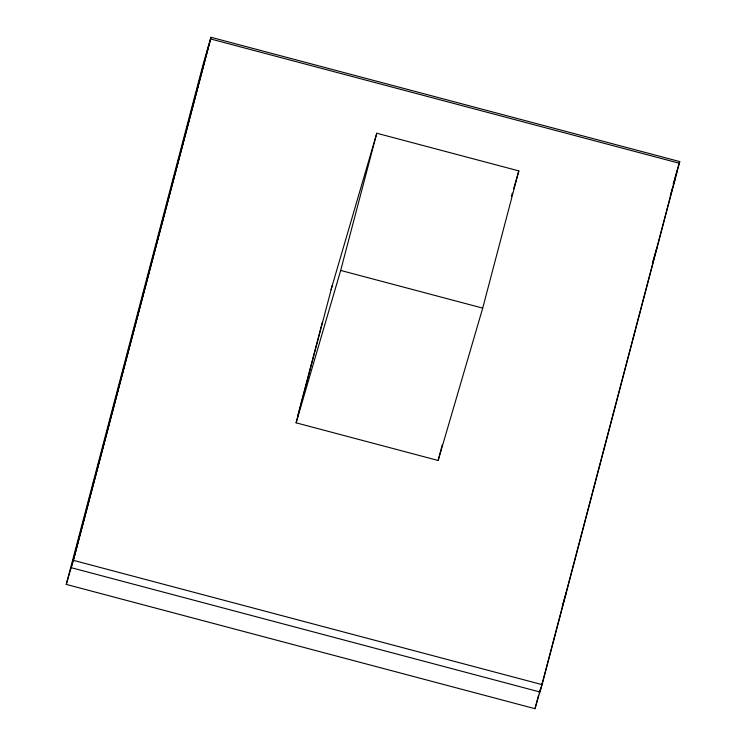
<?xml version="1.0" encoding="UTF-8"?>
<svg xmlns="http://www.w3.org/2000/svg" width="746" height="746" viewBox="0 0 746 746"><rect width="100%" height="100%" fill="white"/><g stroke="black" fill="none" stroke-linecap="round" stroke-linejoin="round"><path stroke-width="1.12" d="M542.51 682.982L534.985 708.7L66.263 584.407L203.49 63.018L211.015 37.3L679.737 161.593L542.09 684.632L73.369 560.339L210.605 38.96L679.326 163.253M208.451 46.308L71.224 567.687L539.945 691.99L673.097 186.099M211.015 37.3L73.779 558.689L66.263 584.407M297.514 416.678L322.384 322.207M331 289.812L376.786 133.236L518.824 170.899L482.709 308.107L438.154 460.487L296.115 422.823L332.222 285.615M296.115 422.823L340.67 270.444L376.786 133.236M438.154 460.487L442.294 444.737M534.985 708.7L538.519 695.281M539.106 693.053L539.983 689.696M677.182 170.601L673.396 184.989L675.307 178.453M511.346 196.478L512.315 193.149M513.621 188.701L518.824 170.899M673.2 183.964L674.179 180.607M674.832 178.369L679.737 161.593M670.272 195.648L673.078 186.052M652.358 263.226L656.722 248.306M562.242 606.423L566.335 592.427M340.67 270.444L482.709 308.107"/></g></svg>
